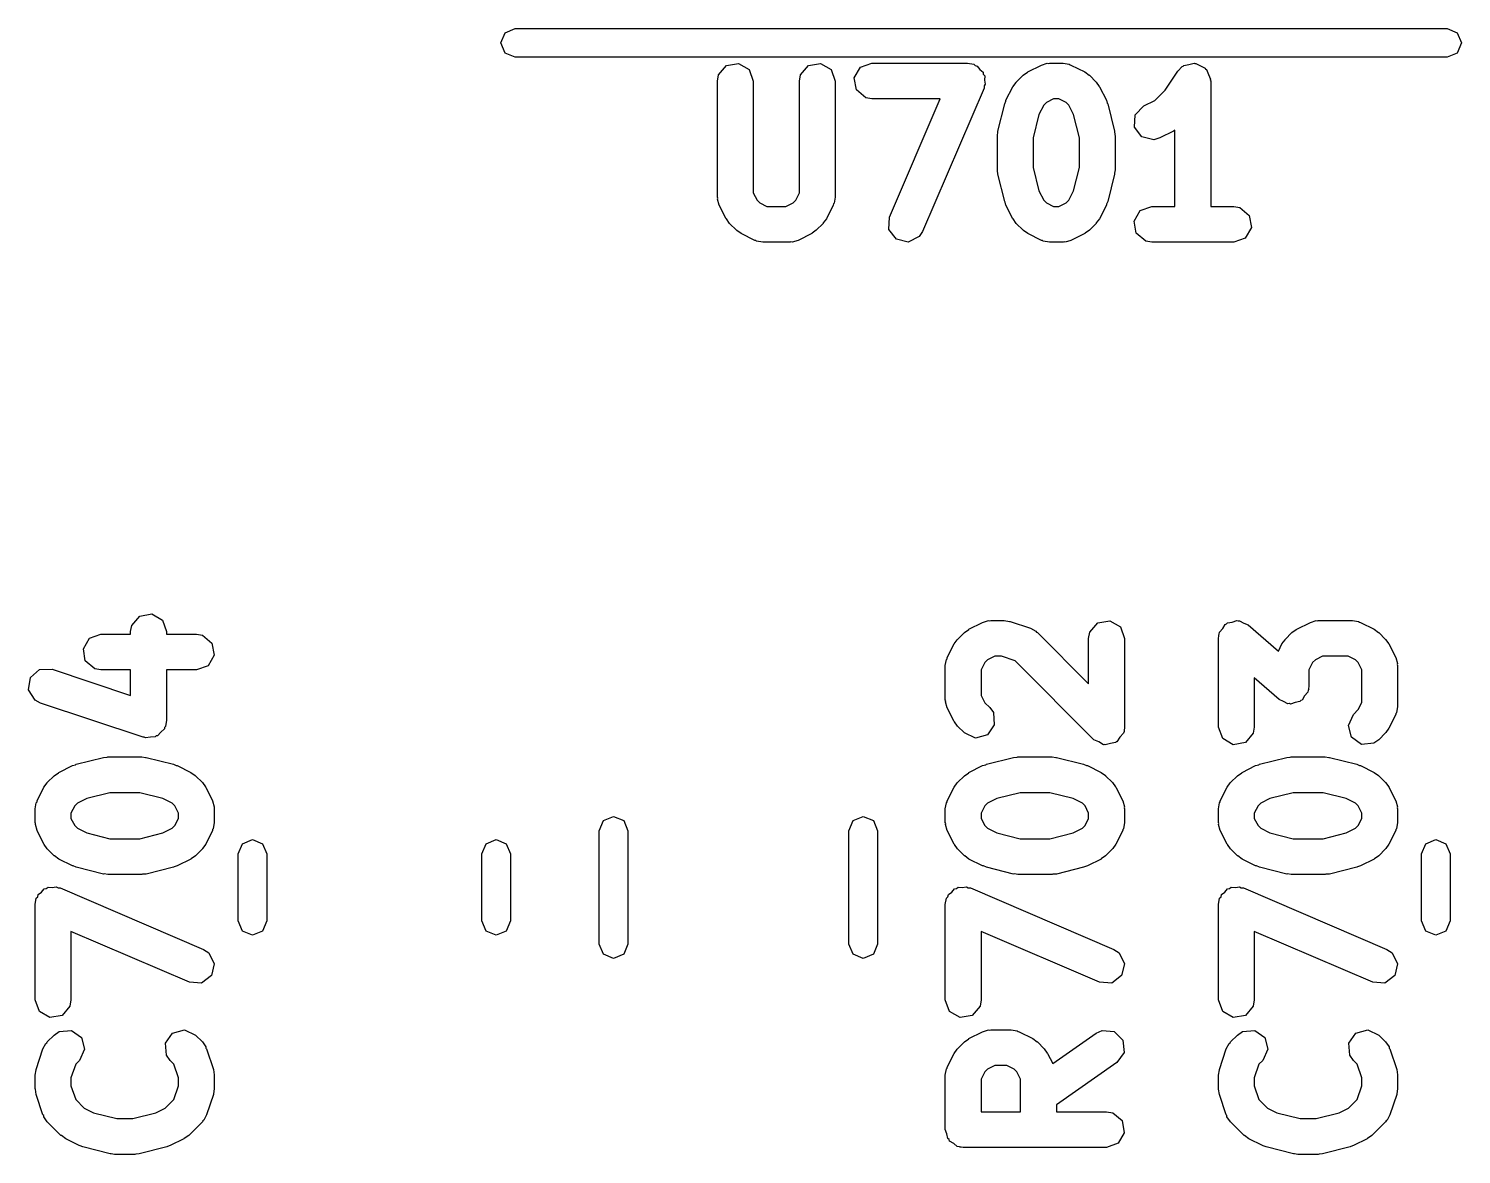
# Model space of a CAD drawing. Extents: x 59.1 to 151.1, y -119.5 to -80.2.
# Drawn here: x 105.49 to 111.48, y -97.76 to -93.05 of the extents above; entities that cross this region are included whole.
import ezdxf

# ---------------------------------------------------------------- set-up
doc = ezdxf.new("R2010")
doc.units = 0
doc.layers.add('BLACK', color=7, linetype='CONTINUOUS')

msp = doc.modelspace()

# ---------------------------------------------------------------- linework, layer by layer
at = {"layer": 'BLACK', "linetype": 'CONTINUOUS'}
for p, q in [((107.464, -93.111), (107.482, -93.0686)), ((107.482, -93.0686), (107.524, -93.051)), ((107.524, -93.051), (111.424, -93.051)), ((111.424, -93.051), (111.466, -93.0686)), ((111.466, -93.0686), (111.484, -93.111)), ((107.482, -93.1534), (107.464, -93.111)), ((111.484, -93.111), (111.466, -93.1534)), ((107.524, -93.171), (107.482, -93.1534)), ((111.424, -93.171), (107.524, -93.171)), ((111.466, -93.1534), (111.424, -93.171)), ((108.37, -93.2704), (108.375, -93.2448)), ((108.375, -93.2448), (108.408, -93.2055)), ((108.408, -93.2055), (108.458, -93.1966)), ((108.458, -93.1966), (108.503, -93.2222)), ((108.503, -93.2222), (108.52, -93.2704)), ((108.713, -93.2704), (108.718, -93.2448)), ((108.718, -93.2448), (108.751, -93.2055)), ((108.751, -93.2055), (108.801, -93.1966)), ((108.801, -93.1966), (108.846, -93.2222)), ((108.846, -93.2222), (108.863, -93.2704)), ((108.943, -93.2574), (108.969, -93.213)), ((108.969, -93.213), (109.017, -93.1954)), ((109.017, -93.1954), (109.417, -93.1954)), ((109.417, -93.1954), (109.443, -93.2)), ((109.443, -93.2), (109.449, -93.2056)), ((109.449, -93.2056), (109.458, -93.2077)), ((109.458, -93.2077), (109.468, -93.2217)), ((109.468, -93.2217), (109.482, -93.2329)), ((109.482, -93.2329), (109.483, -93.2417)), ((109.483, -93.2417), (109.489, -93.2487)), ((109.489, -93.2487), (109.488, -93.2662)), ((109.621, -93.2745), (109.65, -93.246)), ((109.65, -93.246), (109.668, -93.2331)), ((109.668, -93.2331), (109.669, -93.2319)), ((109.669, -93.2319), (109.726, -93.2033)), ((109.726, -93.2033), (109.751, -93.1959)), ((109.751, -93.1959), (109.755, -93.197)), ((109.755, -93.197), (109.76, -93.1954)), ((109.76, -93.1954), (109.817, -93.1954)), ((109.817, -93.1954), (109.843, -93.2)), ((109.843, -93.2), (109.846, -93.2028)), ((109.846, -93.2028), (109.85, -93.2033)), ((109.85, -93.2033), (109.908, -93.2319)), ((109.908, -93.2319), (109.926, -93.2453)), ((109.926, -93.2453), (109.927, -93.246)), ((109.927, -93.246), (109.956, -93.2745)), ((110.244, -93.3084), (110.297, -93.2288)), ((110.297, -93.2288), (110.315, -93.21)), ((110.315, -93.21), (110.319, -93.2088)), ((110.319, -93.2088), (110.322, -93.2055)), ((110.322, -93.2055), (110.344, -93.2017)), ((110.344, -93.2017), (110.365, -93.1956)), ((110.365, -93.1956), (110.368, -93.1973)), ((110.368, -93.1973), (110.373, -93.1966)), ((110.373, -93.1966), (110.392, -93.2074)), ((110.392, -93.2074), (110.412, -93.2162)), ((110.412, -93.2162), (110.413, -93.2201)), ((110.413, -93.2201), (110.417, -93.2222)), ((110.417, -93.2222), (110.425, -93.2427)), ((110.425, -93.2427), (110.434, -93.2622)), ((108.37, -93.7561), (108.37, -93.2704)), ((108.52, -93.2704), (108.52, -93.7384)), ((108.713, -93.7384), (108.713, -93.2704)), ((108.863, -93.2704), (108.863, -93.7561)), ((108.952, -93.3079), (108.943, -93.2574)), ((108.991, -93.3409), (108.952, -93.3079)), ((109.486, -93.3), (109.229, -93.9)), ((109.491, -93.2835), (109.486, -93.2911)), ((109.486, -93.2911), (109.486, -93.3)), ((109.488, -93.2662), (109.491, -93.2835)), ((109.578, -93.3512), (109.607, -93.294)), ((109.607, -93.294), (109.62, -93.276)), ((109.62, -93.276), (109.621, -93.2745)), ((109.956, -93.2745), (109.968, -93.2929)), ((109.968, -93.2929), (109.97, -93.294)), ((109.97, -93.294), (109.998, -93.3512)), ((110.201, -93.3516), (110.244, -93.3084)), ((110.434, -93.2622), (110.433, -93.2664)), ((110.433, -93.2664), (110.435, -93.2704)), ((110.435, -93.2704), (110.435, -93.7954)), ((109.017, -93.3454), (108.991, -93.3409)), ((109.303, -93.3454), (109.017, -93.3454)), ((109.091, -93.8409), (109.303, -93.3454)), ((109.544, -93.4808), (109.573, -93.3665)), ((109.573, -93.3665), (109.578, -93.3547)), ((109.578, -93.3547), (109.578, -93.3512)), ((109.736, -93.372), (109.716, -93.4109)), ((109.747, -93.3606), (109.736, -93.372)), ((109.777, -93.3454), (109.747, -93.3606)), ((109.799, -93.3454), (109.777, -93.3454)), ((109.83, -93.3606), (109.799, -93.3454)), ((109.841, -93.372), (109.83, -93.3606)), ((109.86, -93.4109), (109.841, -93.372)), ((109.998, -93.3512), (110.002, -93.3636)), ((110.002, -93.3636), (110.004, -93.3665)), ((110.004, -93.3665), (110.032, -93.4808)), ((110.155, -93.3748), (110.201, -93.3516)), ((109.716, -93.4109), (109.692, -93.5082)), ((109.885, -93.5082), (109.86, -93.4109)), ((110.116, -93.4632), (110.119, -93.412)), ((110.119, -93.412), (110.155, -93.3748)), ((109.542, -93.499), (109.544, -93.4843)), ((109.544, -93.4843), (109.544, -93.4808)), ((110.032, -93.4808), (110.034, -93.4957)), ((110.147, -93.5044), (110.116, -93.4632)), ((110.279, -93.4804), (110.222, -93.5089)), ((110.28, -93.4792), (110.279, -93.4804)), ((110.285, -93.4759), (110.28, -93.4792)), ((110.285, -93.7954), (110.285, -93.4759)), ((109.542, -93.6419), (109.542, -93.499)), ((109.692, -93.5082), (109.692, -93.6326)), ((109.885, -93.6326), (109.885, -93.5082)), ((110.034, -93.4957), (110.035, -93.499)), ((110.035, -93.499), (110.035, -93.6419)), ((110.197, -93.5164), (110.147, -93.5044)), ((110.222, -93.5089), (110.197, -93.5164)), ((109.543, -93.6451), (109.542, -93.6419)), ((109.544, -93.66), (109.543, -93.6451)), ((109.573, -93.7743), (109.544, -93.66)), ((109.692, -93.6326), (109.716, -93.73)), ((109.86, -93.73), (109.885, -93.6326)), ((110.032, -93.66), (110.004, -93.7743)), ((110.035, -93.6419), (110.032, -93.6566)), ((110.032, -93.6566), (110.032, -93.66)), ((109.716, -93.73), (109.736, -93.7689)), ((109.841, -93.7689), (109.86, -93.73)), ((108.372, -93.7604), (108.37, -93.7561)), ((108.371, -93.7647), (108.372, -93.7604)), ((108.378, -93.7897), (108.371, -93.7647)), ((108.407, -93.8468), (108.378, -93.7897)), ((108.52, -93.7384), (108.536, -93.7689)), ((108.536, -93.7689), (108.547, -93.7802)), ((108.547, -93.7802), (108.577, -93.7954)), ((108.656, -93.7954), (108.687, -93.7802)), ((108.687, -93.7802), (108.698, -93.7689)), ((108.698, -93.7689), (108.713, -93.7384)), ((108.855, -93.7897), (108.827, -93.8468)), ((108.856, -93.7852), (108.855, -93.7897)), ((108.859, -93.7818), (108.856, -93.7852)), ((108.863, -93.7561), (108.859, -93.7818)), ((109.575, -93.7773), (109.573, -93.7743)), ((109.578, -93.7897), (109.575, -93.7773)), ((109.607, -93.8468), (109.578, -93.7897)), ((109.736, -93.7689), (109.747, -93.7802)), ((109.747, -93.7802), (109.777, -93.7954)), ((109.799, -93.7954), (109.83, -93.7802)), ((109.83, -93.7802), (109.841, -93.7689)), ((109.998, -93.7897), (109.97, -93.8468)), ((109.999, -93.7862), (109.998, -93.7897)), ((110.004, -93.7743), (109.999, -93.7862)), ((108.408, -93.848), (108.407, -93.8468)), ((108.421, -93.8663), (108.408, -93.848)), ((108.577, -93.7954), (108.656, -93.7954)), ((108.827, -93.8468), (108.813, -93.8648)), ((109.088, -93.8921), (109.091, -93.8409)), ((109.608, -93.848), (109.607, -93.8468)), ((109.621, -93.8663), (109.608, -93.848)), ((109.777, -93.7954), (109.799, -93.7954)), ((109.97, -93.8468), (109.956, -93.8648)), ((110.114, -93.8574), (110.14, -93.813)), ((110.14, -93.813), (110.188, -93.7954)), ((110.188, -93.7954), (110.285, -93.7954)), ((110.435, -93.7954), (110.531, -93.7954)), ((110.531, -93.7954), (110.557, -93.8)), ((110.557, -93.8), (110.596, -93.8329)), ((110.596, -93.8329), (110.605, -93.8835)), ((108.45, -93.8949), (108.421, -93.8663)), ((108.451, -93.8956), (108.45, -93.8949)), ((108.469, -93.9089), (108.451, -93.8956)), ((108.526, -93.9375), (108.469, -93.9089)), ((108.765, -93.9089), (108.708, -93.9375)), ((108.766, -93.9077), (108.765, -93.9089)), ((108.784, -93.8949), (108.766, -93.9077)), ((108.813, -93.8663), (108.784, -93.8949)), ((108.813, -93.8648), (108.813, -93.8663)), ((109.119, -93.9332), (109.088, -93.8921)), ((109.229, -93.9), (109.214, -93.9218)), ((109.65, -93.8949), (109.621, -93.8663)), ((109.651, -93.8956), (109.65, -93.8949)), ((109.669, -93.9089), (109.651, -93.8956)), ((109.726, -93.9375), (109.669, -93.9089)), ((109.908, -93.9089), (109.85, -93.9375)), ((109.909, -93.9078), (109.908, -93.9089)), ((109.927, -93.8949), (109.909, -93.9078)), ((109.956, -93.8663), (109.927, -93.8949)), ((109.956, -93.8648), (109.956, -93.8663)), ((110.123, -93.9079), (110.114, -93.8574)), ((110.163, -93.9409), (110.123, -93.9079)), ((110.605, -93.8835), (110.579, -93.9279)), ((108.531, -93.938), (108.526, -93.9375)), ((108.534, -93.9409), (108.531, -93.938)), ((108.56, -93.9454), (108.534, -93.9409)), ((108.674, -93.9454), (108.56, -93.9454)), ((108.678, -93.9439), (108.674, -93.9454)), ((108.683, -93.9449), (108.678, -93.9439)), ((108.708, -93.9375), (108.683, -93.9449)), ((109.169, -93.9449), (109.119, -93.9332)), ((109.214, -93.9218), (109.169, -93.9449)), ((109.731, -93.938), (109.726, -93.9375)), ((109.734, -93.9409), (109.731, -93.938)), ((109.76, -93.9454), (109.734, -93.9409)), ((109.817, -93.9454), (109.76, -93.9454)), ((109.821, -93.9439), (109.817, -93.9454)), ((109.825, -93.9449), (109.821, -93.9439)), ((109.85, -93.9375), (109.825, -93.9449)), ((110.188, -93.9454), (110.163, -93.9409)), ((110.531, -93.9454), (110.188, -93.9454)), ((110.579, -93.9279), (110.531, -93.9454)), ((105.919, -95.5499), (105.952, -95.5106)), ((105.952, -95.5106), (106.002, -95.5017)), ((106.002, -95.5017), (106.047, -95.5274)), ((106.047, -95.5274), (106.064, -95.5756)), ((109.48, -95.5371), (109.505, -95.5296)), ((109.505, -95.5296), (109.509, -95.5307)), ((109.509, -95.5307), (109.514, -95.5291)), ((109.514, -95.5291), (109.571, -95.5291)), ((109.571, -95.5291), (109.593, -95.533)), ((109.962, -95.5392), (110.012, -95.5303)), ((110.012, -95.5303), (110.057, -95.5559)), ((110.525, -95.5357), (110.544, -95.5292)), ((110.544, -95.5292), (110.55, -95.5313)), ((110.55, -95.5313), (110.555, -95.5303)), ((110.555, -95.5303), (110.573, -95.5404)), ((110.852, -95.5371), (110.877, -95.5296)), ((110.877, -95.5296), (110.881, -95.5307)), ((110.881, -95.5307), (110.885, -95.5291)), ((110.885, -95.5291), (111.028, -95.5291)), ((111.028, -95.5291), (111.054, -95.5337)), ((105.741, -95.6038), (105.789, -95.5863)), ((105.789, -95.5863), (105.914, -95.5863)), ((105.914, -95.5756), (105.919, -95.5499)), ((105.914, -95.5863), (105.914, -95.5756)), ((106.064, -95.5756), (106.064, -95.5863)), ((106.064, -95.5863), (106.189, -95.5863)), ((106.189, -95.5863), (106.215, -95.5908)), ((106.215, -95.5908), (106.254, -95.6238)), ((109.375, -95.6083), (109.404, -95.5797)), ((109.404, -95.5797), (109.422, -95.5668)), ((109.422, -95.5668), (109.423, -95.5656)), ((109.423, -95.5656), (109.48, -95.5371)), ((109.593, -95.533), (109.595, -95.533)), ((109.595, -95.533), (109.68, -95.5616)), ((109.68, -95.5616), (109.703, -95.574)), ((109.703, -95.574), (109.706, -95.5778)), ((109.706, -95.5778), (109.71, -95.5797)), ((109.71, -95.5797), (109.924, -95.7945)), ((109.924, -95.6041), (109.929, -95.5785)), ((109.929, -95.5785), (109.962, -95.5392)), ((110.057, -95.5559), (110.074, -95.6041)), ((110.469, -95.5896), (110.47, -95.5869)), ((110.469, -95.593), (110.469, -95.5896)), ((110.47, -95.5869), (110.472, -95.5785)), ((110.472, -95.5785), (110.485, -95.563)), ((110.485, -95.563), (110.495, -95.5457)), ((110.495, -95.5457), (110.501, -95.5438)), ((110.501, -95.5438), (110.505, -95.5392)), ((110.505, -95.5392), (110.525, -95.5357)), ((110.573, -95.5404), (110.592, -95.5477)), ((110.592, -95.5477), (110.718, -95.6577)), ((110.747, -95.6083), (110.775, -95.5797)), ((110.775, -95.5797), (110.793, -95.5668)), ((110.793, -95.5668), (110.795, -95.5656)), ((110.795, -95.5656), (110.852, -95.5371)), ((111.054, -95.5337), (111.057, -95.5365)), ((111.057, -95.5365), (111.062, -95.5371)), ((111.062, -95.5371), (111.119, -95.5656)), ((111.119, -95.5656), (111.137, -95.579)), ((111.137, -95.579), (111.138, -95.5797)), ((111.138, -95.5797), (111.167, -95.6083)), ((105.716, -95.6483), (105.741, -95.6038)), ((105.724, -95.6988), (105.716, -95.6483)), ((106.254, -95.6238), (106.263, -95.6743)), ((109.332, -95.6849), (109.361, -95.6277)), ((109.361, -95.6277), (109.374, -95.6097)), ((109.374, -95.6097), (109.375, -95.6083)), ((109.924, -95.7945), (109.924, -95.6041)), ((110.074, -95.6041), (110.074, -95.9756)), ((110.467, -95.6041), (110.469, -95.593)), ((110.467, -95.9756), (110.467, -95.6041)), ((110.718, -95.6577), (110.732, -95.6277)), ((110.732, -95.6277), (110.746, -95.6097)), ((110.746, -95.6097), (110.747, -95.6083)), ((111.167, -95.6083), (111.18, -95.6266)), ((111.18, -95.6266), (111.181, -95.6277)), ((111.181, -95.6277), (111.21, -95.6849)), ((105.764, -95.7318), (105.724, -95.6988)), ((106.263, -95.6743), (106.238, -95.7187)), ((109.324, -95.7184), (109.329, -95.6928)), ((109.329, -95.6928), (109.332, -95.6893)), ((109.332, -95.6893), (109.332, -95.6849)), ((109.49, -95.7057), (109.474, -95.7361)), ((109.501, -95.6944), (109.49, -95.7057)), ((109.531, -95.6791), (109.501, -95.6944)), ((109.559, -95.6791), (109.531, -95.6791)), ((109.616, -95.6983), (109.559, -95.6791)), ((109.946, -96.0286), (109.616, -95.6983)), ((110.861, -95.7057), (110.846, -95.7361)), ((110.873, -95.6944), (110.861, -95.7057)), ((110.903, -95.6791), (110.873, -95.6944)), ((111.01, -95.6791), (110.903, -95.6791)), ((111.041, -95.6944), (111.01, -95.6791)), ((111.052, -95.7057), (111.041, -95.6944)), ((111.067, -95.7361), (111.052, -95.7057)), ((111.21, -95.6849), (111.217, -95.7099)), ((111.217, -95.7099), (111.216, -95.7142)), ((105.487, -95.8192), (105.495, -95.7684)), ((105.495, -95.7684), (105.533, -95.7344)), ((105.533, -95.7344), (105.585, -95.733)), ((105.585, -95.733), (105.914, -95.8429)), ((105.789, -95.7363), (105.764, -95.7318)), ((105.914, -95.7363), (105.789, -95.7363)), ((105.914, -95.8429), (105.914, -95.7363)), ((106.189, -95.7363), (106.064, -95.7363)), ((106.064, -95.7363), (106.064, -95.947)), ((106.238, -95.7187), (106.189, -95.7363)), ((109.324, -95.8613), (109.324, -95.7184)), ((109.474, -95.7361), (109.474, -95.8436)), ((110.722, -95.8606), (110.617, -95.7694)), ((110.617, -95.7694), (110.617, -95.9756)), ((110.846, -95.7361), (110.846, -95.8041)), ((111.067, -95.8722), (111.067, -95.7361)), ((111.216, -95.7142), (111.217, -95.7184)), ((111.217, -95.7184), (111.217, -95.8899)), ((105.514, -95.8629), (105.487, -95.8192)), ((110.841, -95.8298), (110.828, -95.8453)), ((110.843, -95.8214), (110.841, -95.8298)), ((110.845, -95.8187), (110.843, -95.8214)), ((110.846, -95.8041), (110.844, -95.8152)), ((110.844, -95.8152), (110.845, -95.8187)), ((105.537, -95.8753), (105.514, -95.8629)), ((105.966, -96.0182), (105.537, -95.8753)), ((109.326, -95.8655), (109.324, -95.8613)), ((109.325, -95.8699), (109.326, -95.8655)), ((109.332, -95.8948), (109.325, -95.8699)), ((109.474, -95.8436), (109.49, -95.874)), ((109.49, -95.874), (109.51, -95.894)), ((110.74, -95.8679), (110.722, -95.8606)), ((110.758, -95.878), (110.74, -95.8679)), ((110.764, -95.877), (110.758, -95.878)), ((110.769, -95.8791), (110.764, -95.877)), ((110.789, -95.8726), (110.769, -95.8791)), ((110.808, -95.8691), (110.789, -95.8726)), ((110.812, -95.8645), (110.808, -95.8691)), ((110.818, -95.8626), (110.812, -95.8645)), ((110.828, -95.8453), (110.818, -95.8626)), ((111.052, -95.9026), (111.067, -95.8722)), ((111.217, -95.8899), (111.213, -95.9155)), ((106.064, -95.947), (106.06, -95.9727)), ((109.361, -95.952), (109.332, -95.8948)), ((109.362, -95.9531), (109.361, -95.952)), ((109.51, -95.894), (109.525, -95.9153)), ((109.525, -95.9153), (109.529, -95.9664)), ((111.011, -95.969), (111.032, -95.9225)), ((111.032, -95.9225), (111.052, -95.9026)), ((111.21, -95.9234), (111.181, -95.9805)), ((111.213, -95.9155), (111.21, -95.9189)), ((111.21, -95.9189), (111.21, -95.9234)), ((106.04, -95.9963), (106.027, -96.012)), ((106.055, -95.9827), (106.04, -95.9963)), ((106.056, -95.977), (106.055, -95.9827)), ((106.06, -95.9727), (106.056, -95.977)), ((109.375, -95.9715), (109.362, -95.9531)), ((109.404, -96), (109.375, -95.9715)), ((109.45, -96.0217), (109.404, -96)), ((109.5, -96.0084), (109.45, -96.0217)), ((109.529, -95.9664), (109.5, -96.0084)), ((110.07, -96.0012), (110.055, -96.0185)), ((110.071, -95.9966), (110.07, -96.0012)), ((110.072, -95.995), (110.071, -95.9966)), ((110.074, -95.9756), (110.072, -95.9917)), ((110.072, -95.9917), (110.072, -95.995)), ((110.485, -96.0238), (110.467, -95.9756)), ((110.613, -96.0012), (110.58, -96.0405)), ((110.617, -95.9756), (110.613, -96.0012)), ((111.024, -96.0186), (111.011, -95.969)), ((111.167, -96), (111.138, -96.0286)), ((111.168, -95.9986), (111.167, -96)), ((111.181, -95.9805), (111.168, -95.9986)), ((105.971, -96.018), (105.966, -96.0182)), ((105.976, -96.0209), (105.971, -96.018)), ((105.997, -96.0173), (105.976, -96.0209)), ((106.017, -96.0168), (105.997, -96.0173)), ((106.021, -96.0129), (106.017, -96.0168)), ((106.027, -96.012), (106.021, -96.0129)), ((109.967, -96.0381), (109.946, -96.0286)), ((109.986, -96.0494), (109.967, -96.0381)), ((109.99, -96.0488), (109.986, -96.0494)), ((109.993, -96.0503), (109.99, -96.0488)), ((110.015, -96.0444), (109.993, -96.0503)), ((110.037, -96.0405), (110.015, -96.0444)), ((110.039, -96.0379), (110.037, -96.0405)), ((110.042, -96.037), (110.039, -96.0379)), ((110.055, -96.0185), (110.042, -96.037)), ((110.529, -96.0494), (110.485, -96.0238)), ((110.58, -96.0405), (110.529, -96.0494)), ((111.066, -96.048), (111.024, -96.0186)), ((111.117, -96.0435), (111.066, -96.048)), ((111.138, -96.0286), (111.117, -96.0435)), ((105.683, -96.1334), (105.686, -96.1314)), ((105.686, -96.1314), (105.8, -96.1028)), ((105.8, -96.1028), (105.815, -96.1018)), ((105.815, -96.1018), (105.818, -96.1006)), ((105.818, -96.1006), (105.961, -96.1006)), ((105.961, -96.1006), (105.976, -96.1032)), ((105.976, -96.1032), (105.979, -96.1028)), ((105.979, -96.1028), (106.093, -96.1314)), ((106.093, -96.1314), (106.105, -96.1367)), ((109.493, -96.1334), (109.496, -96.1314)), ((109.496, -96.1314), (109.61, -96.1028)), ((109.61, -96.1028), (109.625, -96.1018)), ((109.625, -96.1018), (109.628, -96.1006)), ((109.628, -96.1006), (109.771, -96.1006)), ((109.771, -96.1006), (109.786, -96.1032)), ((109.786, -96.1032), (109.789, -96.1028)), ((109.789, -96.1028), (109.903, -96.1314)), ((109.903, -96.1314), (109.915, -96.1367)), ((110.636, -96.1334), (110.639, -96.1314)), ((110.639, -96.1314), (110.753, -96.1028)), ((110.753, -96.1028), (110.768, -96.1018)), ((110.768, -96.1018), (110.771, -96.1006)), ((110.771, -96.1006), (110.914, -96.1006)), ((110.914, -96.1006), (110.929, -96.1032)), ((110.929, -96.1032), (110.932, -96.1028)), ((110.932, -96.1028), (111.046, -96.1314)), ((111.046, -96.1314), (111.058, -96.1367)), ((105.565, -96.2083), (105.594, -96.1797)), ((105.594, -96.1797), (105.612, -96.1668)), ((105.612, -96.1668), (105.613, -96.1656)), ((105.613, -96.1656), (105.67, -96.1371)), ((105.67, -96.1371), (105.683, -96.1334)), ((106.105, -96.1367), (106.109, -96.1371)), ((106.109, -96.1371), (106.166, -96.1656)), ((106.166, -96.1656), (106.184, -96.179)), ((106.184, -96.179), (106.185, -96.1797)), ((106.185, -96.1797), (106.214, -96.2083)), ((109.375, -96.2083), (109.404, -96.1797)), ((109.404, -96.1797), (109.422, -96.1668)), ((109.422, -96.1668), (109.423, -96.1656)), ((109.423, -96.1656), (109.48, -96.1371)), ((109.48, -96.1371), (109.493, -96.1334)), ((109.915, -96.1367), (109.919, -96.1371)), ((109.919, -96.1371), (109.976, -96.1656)), ((109.976, -96.1656), (109.994, -96.179)), ((109.994, -96.179), (109.995, -96.1797)), ((109.995, -96.1797), (110.024, -96.2083)), ((110.518, -96.2083), (110.547, -96.1797)), ((110.547, -96.1797), (110.565, -96.1668)), ((110.565, -96.1668), (110.566, -96.1656)), ((110.566, -96.1656), (110.623, -96.1371)), ((110.623, -96.1371), (110.636, -96.1334)), ((111.058, -96.1367), (111.062, -96.1371)), ((111.062, -96.1371), (111.119, -96.1656)), ((111.119, -96.1656), (111.137, -96.179)), ((111.137, -96.179), (111.138, -96.1797)), ((111.138, -96.1797), (111.167, -96.2083)), ((105.522, -96.2849), (105.551, -96.2277)), ((105.551, -96.2277), (105.564, -96.2097)), ((105.564, -96.2097), (105.565, -96.2083)), ((105.827, -96.2506), (105.73, -96.2749)), ((105.952, -96.2506), (105.827, -96.2506)), ((106.049, -96.2749), (105.952, -96.2506)), ((106.214, -96.2083), (106.227, -96.2266)), ((106.227, -96.2266), (106.228, -96.2277)), ((106.228, -96.2277), (106.257, -96.2849)), ((109.332, -96.2849), (109.361, -96.2277)), ((109.361, -96.2277), (109.374, -96.2097)), ((109.374, -96.2097), (109.375, -96.2083)), ((109.637, -96.2506), (109.54, -96.2749)), ((109.762, -96.2506), (109.637, -96.2506)), ((109.859, -96.2749), (109.762, -96.2506)), ((110.024, -96.2083), (110.037, -96.2266)), ((110.037, -96.2266), (110.038, -96.2277)), ((110.038, -96.2277), (110.067, -96.2849)), ((110.475, -96.2849), (110.504, -96.2277)), ((110.504, -96.2277), (110.517, -96.2097)), ((110.517, -96.2097), (110.518, -96.2083)), ((110.78, -96.2506), (110.683, -96.2749)), ((110.905, -96.2506), (110.78, -96.2506)), ((111.002, -96.2749), (110.905, -96.2506)), ((111.167, -96.2083), (111.18, -96.2266)), ((111.18, -96.2266), (111.181, -96.2277)), ((111.181, -96.2277), (111.21, -96.2849)), ((105.514, -96.3184), (105.519, -96.2928)), ((105.519, -96.2928), (105.522, -96.2893)), ((105.522, -96.2893), (105.522, -96.2849)), ((105.68, -96.3057), (105.664, -96.3361)), ((105.691, -96.2944), (105.68, -96.3057)), ((105.73, -96.2749), (105.691, -96.2944)), ((106.088, -96.2944), (106.049, -96.2749)), ((106.099, -96.3057), (106.088, -96.2944)), ((106.114, -96.3361), (106.099, -96.3057)), ((106.257, -96.2849), (106.264, -96.3099)), ((106.264, -96.3099), (106.263, -96.3142)), ((109.324, -96.3184), (109.329, -96.2928)), ((109.329, -96.2928), (109.332, -96.2893)), ((109.332, -96.2893), (109.332, -96.2849)), ((109.49, -96.3057), (109.474, -96.3361)), ((109.501, -96.2944), (109.49, -96.3057)), ((109.54, -96.2749), (109.501, -96.2944)), ((109.898, -96.2944), (109.859, -96.2749)), ((109.909, -96.3057), (109.898, -96.2944)), ((109.924, -96.3361), (109.909, -96.3057)), ((110.067, -96.2849), (110.074, -96.3099)), ((110.074, -96.3099), (110.073, -96.3142)), ((110.467, -96.3184), (110.472, -96.2928)), ((110.472, -96.2928), (110.475, -96.2893)), ((110.475, -96.2893), (110.475, -96.2849)), ((110.633, -96.3057), (110.617, -96.3361)), ((110.644, -96.2944), (110.633, -96.3057)), ((110.683, -96.2749), (110.644, -96.2944)), ((111.041, -96.2944), (111.002, -96.2749)), ((111.052, -96.3057), (111.041, -96.2944)), ((111.067, -96.3361), (111.052, -96.3057)), ((111.21, -96.2849), (111.217, -96.3099)), ((111.217, -96.3099), (111.216, -96.3142)), ((105.514, -96.3756), (105.514, -96.3184)), ((105.664, -96.3361), (105.664, -96.3579)), ((105.664, -96.3579), (105.68, -96.3883)), ((106.099, -96.3883), (106.114, -96.3579)), ((106.114, -96.3579), (106.114, -96.3361)), ((106.263, -96.3142), (106.264, -96.3184)), ((106.264, -96.3184), (106.264, -96.3756)), ((107.875, -96.4097), (107.893, -96.3673)), ((107.893, -96.3673), (107.935, -96.3497)), ((107.935, -96.3497), (107.978, -96.3673)), ((107.978, -96.3673), (107.995, -96.4097)), ((108.92, -96.4097), (108.938, -96.3673)), ((108.938, -96.3673), (108.98, -96.3497)), ((108.98, -96.3497), (109.023, -96.3673)), ((109.023, -96.3673), (109.04, -96.4097)), ((109.324, -96.3756), (109.324, -96.3184)), ((109.474, -96.3361), (109.474, -96.3579)), ((109.474, -96.3579), (109.49, -96.3883)), ((109.909, -96.3883), (109.924, -96.3579)), ((109.924, -96.3579), (109.924, -96.3361)), ((110.073, -96.3142), (110.074, -96.3184)), ((110.074, -96.3184), (110.074, -96.3756)), ((110.467, -96.3756), (110.467, -96.3184)), ((110.617, -96.3361), (110.617, -96.3579)), ((110.617, -96.3579), (110.633, -96.3883)), ((111.052, -96.3883), (111.067, -96.3579)), ((111.067, -96.3579), (111.067, -96.3361)), ((111.216, -96.3142), (111.217, -96.3184)), ((111.217, -96.3184), (111.217, -96.3756)), ((105.516, -96.3798), (105.514, -96.3756)), ((105.515, -96.3841), (105.516, -96.3798)), ((105.522, -96.4091), (105.515, -96.3841)), ((105.551, -96.4663), (105.522, -96.4091)), ((105.68, -96.3883), (105.691, -96.3996)), ((105.691, -96.3996), (105.73, -96.4191)), ((105.73, -96.4191), (105.827, -96.4434)), ((105.952, -96.4434), (106.049, -96.4191)), ((106.049, -96.4191), (106.088, -96.3996)), ((106.088, -96.3996), (106.099, -96.3883)), ((106.257, -96.4091), (106.228, -96.4663)), ((106.26, -96.4012), (106.257, -96.4047)), ((106.257, -96.4047), (106.257, -96.4091)), ((106.264, -96.3756), (106.26, -96.4012)), ((107.875, -96.8843), (107.875, -96.4097)), ((107.995, -96.4097), (107.995, -96.8843)), ((108.92, -96.8843), (108.92, -96.4097)), ((109.04, -96.4097), (109.04, -96.8843)), ((109.326, -96.3798), (109.324, -96.3756)), ((109.325, -96.3841), (109.326, -96.3798)), ((109.332, -96.4091), (109.325, -96.3841)), ((109.361, -96.4663), (109.332, -96.4091)), ((109.49, -96.3883), (109.501, -96.3996)), ((109.501, -96.3996), (109.54, -96.4191)), ((109.54, -96.4191), (109.637, -96.4434)), ((109.762, -96.4434), (109.859, -96.4191)), ((109.859, -96.4191), (109.898, -96.3996)), ((109.898, -96.3996), (109.909, -96.3883)), ((110.067, -96.4091), (110.038, -96.4663)), ((110.07, -96.4012), (110.067, -96.4047)), ((110.067, -96.4047), (110.067, -96.4091)), ((110.074, -96.3756), (110.07, -96.4012)), ((110.469, -96.3798), (110.467, -96.3756)), ((110.468, -96.3841), (110.469, -96.3798)), ((110.475, -96.4091), (110.468, -96.3841)), ((110.504, -96.4663), (110.475, -96.4091)), ((110.633, -96.3883), (110.644, -96.3996)), ((110.644, -96.3996), (110.683, -96.4191)), ((110.683, -96.4191), (110.78, -96.4434)), ((110.905, -96.4434), (111.002, -96.4191)), ((111.002, -96.4191), (111.041, -96.3996)), ((111.041, -96.3996), (111.052, -96.3883)), ((111.21, -96.4091), (111.181, -96.4663)), ((111.213, -96.4012), (111.21, -96.4047)), ((111.21, -96.4047), (111.21, -96.4091)), ((111.217, -96.3756), (111.213, -96.4012)), ((105.552, -96.4674), (105.551, -96.4663)), ((105.565, -96.4857), (105.552, -96.4674)), ((105.594, -96.5143), (105.565, -96.4857)), ((105.827, -96.4434), (105.952, -96.4434)), ((106.214, -96.4857), (106.185, -96.5143)), ((106.215, -96.4843), (106.214, -96.4857)), ((106.228, -96.4663), (106.215, -96.4843)), ((106.364, -96.5064), (106.382, -96.464)), ((106.382, -96.464), (106.424, -96.4464)), ((106.424, -96.4464), (106.466, -96.464)), ((106.466, -96.464), (106.484, -96.5064)), ((107.384, -96.5064), (107.402, -96.464)), ((107.402, -96.464), (107.444, -96.4464)), ((107.444, -96.4464), (107.486, -96.464)), ((107.486, -96.464), (107.504, -96.5064)), ((109.362, -96.4674), (109.361, -96.4663)), ((109.375, -96.4857), (109.362, -96.4674)), ((109.404, -96.5143), (109.375, -96.4857)), ((109.637, -96.4434), (109.762, -96.4434)), ((110.024, -96.4857), (109.995, -96.5143)), ((110.025, -96.4843), (110.024, -96.4857)), ((110.038, -96.4663), (110.025, -96.4843)), ((110.505, -96.4674), (110.504, -96.4663)), ((110.518, -96.4857), (110.505, -96.4674)), ((110.547, -96.5143), (110.518, -96.4857)), ((110.78, -96.4434), (110.905, -96.4434)), ((111.167, -96.4857), (111.138, -96.5143)), ((111.168, -96.4843), (111.167, -96.4857)), ((111.181, -96.4663), (111.168, -96.4843)), ((111.317, -96.5064), (111.335, -96.464)), ((111.335, -96.464), (111.377, -96.4464)), ((111.377, -96.4464), (111.419, -96.464)), ((111.419, -96.464), (111.437, -96.5064)), ((105.595, -96.515), (105.594, -96.5143)), ((105.613, -96.5284), (105.595, -96.515)), ((105.67, -96.5569), (105.613, -96.5284)), ((106.166, -96.5284), (106.109, -96.5569)), ((106.167, -96.5272), (106.166, -96.5284)), ((106.185, -96.5143), (106.167, -96.5272)), ((106.364, -96.7876), (106.364, -96.5064)), ((106.484, -96.5064), (106.484, -96.7876)), ((107.384, -96.7876), (107.384, -96.5064)), ((107.504, -96.5064), (107.504, -96.7876)), ((109.405, -96.515), (109.404, -96.5143)), ((109.423, -96.5284), (109.405, -96.515)), ((109.48, -96.5569), (109.423, -96.5284)), ((109.976, -96.5284), (109.919, -96.5569)), ((109.977, -96.5272), (109.976, -96.5284)), ((109.995, -96.5143), (109.977, -96.5272)), ((110.548, -96.515), (110.547, -96.5143)), ((110.566, -96.5284), (110.548, -96.515)), ((110.623, -96.5569), (110.566, -96.5284)), ((111.119, -96.5284), (111.062, -96.5569)), ((111.12, -96.5272), (111.119, -96.5284)), ((111.138, -96.5143), (111.12, -96.5272)), ((111.317, -96.7876), (111.317, -96.5064)), ((111.437, -96.5064), (111.437, -96.7876)), ((105.674, -96.5573), (105.67, -96.5569)), ((105.686, -96.5626), (105.674, -96.5573)), ((105.8, -96.5912), (105.686, -96.5626)), ((105.803, -96.5908), (105.8, -96.5912)), ((105.818, -96.5934), (105.803, -96.5908)), ((105.961, -96.5934), (105.818, -96.5934)), ((105.964, -96.5922), (105.961, -96.5934)), ((105.979, -96.5912), (105.964, -96.5922)), ((106.093, -96.5626), (105.979, -96.5912)), ((106.096, -96.5606), (106.093, -96.5626)), ((106.109, -96.5569), (106.096, -96.5606)), ((109.484, -96.5573), (109.48, -96.5569)), ((109.496, -96.5626), (109.484, -96.5573)), ((109.61, -96.5912), (109.496, -96.5626)), ((109.613, -96.5908), (109.61, -96.5912)), ((109.628, -96.5934), (109.613, -96.5908)), ((109.771, -96.5934), (109.628, -96.5934)), ((109.774, -96.5922), (109.771, -96.5934)), ((109.789, -96.5912), (109.774, -96.5922)), ((109.903, -96.5626), (109.789, -96.5912)), ((109.906, -96.5606), (109.903, -96.5626)), ((109.919, -96.5569), (109.906, -96.5606)), ((110.627, -96.5573), (110.623, -96.5569)), ((110.639, -96.5626), (110.627, -96.5573)), ((110.753, -96.5912), (110.639, -96.5626)), ((110.756, -96.5908), (110.753, -96.5912)), ((110.771, -96.5934), (110.756, -96.5908)), ((110.914, -96.5934), (110.771, -96.5934)), ((110.917, -96.5922), (110.914, -96.5934)), ((110.932, -96.5912), (110.917, -96.5922)), ((111.046, -96.5626), (110.932, -96.5912)), ((111.049, -96.5606), (111.046, -96.5626)), ((111.062, -96.5569), (111.049, -96.5606)), ((105.527, -96.6774), (105.541, -96.6669)), ((105.541, -96.6669), (105.552, -96.6535)), ((105.552, -96.6535), (105.561, -96.6519)), ((105.561, -96.6519), (105.568, -96.6466)), ((105.568, -96.6466), (105.585, -96.6476)), ((105.585, -96.6476), (105.602, -96.6446)), ((105.602, -96.6446), (105.61, -96.649)), ((105.61, -96.649), (105.619, -96.6495)), ((105.619, -96.6495), (106.219, -96.9066)), ((109.337, -96.6774), (109.351, -96.6669)), ((109.351, -96.6669), (109.362, -96.6535)), ((109.362, -96.6535), (109.371, -96.6519)), ((109.371, -96.6519), (109.378, -96.6466)), ((109.378, -96.6466), (109.395, -96.6476)), ((109.395, -96.6476), (109.412, -96.6446)), ((109.412, -96.6446), (109.42, -96.649)), ((109.42, -96.649), (109.429, -96.6495)), ((109.429, -96.6495), (110.029, -96.9066)), ((110.48, -96.6774), (110.494, -96.6669)), ((110.494, -96.6669), (110.505, -96.6535)), ((110.505, -96.6535), (110.514, -96.6519)), ((110.514, -96.6519), (110.521, -96.6466)), ((110.521, -96.6466), (110.538, -96.6476)), ((110.538, -96.6476), (110.555, -96.6446)), ((110.555, -96.6446), (110.563, -96.649)), ((110.563, -96.649), (110.572, -96.6495)), ((110.572, -96.6495), (111.172, -96.9066)), ((105.514, -96.7184), (105.519, -96.6928)), ((105.514, -97.1184), (105.514, -96.7184)), ((105.519, -96.6928), (105.525, -96.686)), ((105.525, -96.686), (105.527, -96.6774)), ((109.324, -96.7184), (109.329, -96.6928)), ((109.324, -97.1184), (109.324, -96.7184)), ((109.329, -96.6928), (109.335, -96.686)), ((109.335, -96.686), (109.337, -96.6774)), ((110.467, -96.7184), (110.472, -96.6928)), ((110.467, -97.1184), (110.467, -96.7184)), ((110.472, -96.6928), (110.478, -96.686)), ((110.478, -96.686), (110.48, -96.6774)), ((106.382, -96.83), (106.364, -96.7876)), ((106.484, -96.7876), (106.466, -96.83)), ((107.402, -96.83), (107.384, -96.7876)), ((107.504, -96.7876), (107.486, -96.83)), ((111.335, -96.83), (111.317, -96.7876)), ((111.437, -96.7876), (111.419, -96.83)), ((106.16, -97.0445), (105.664, -96.8322)), ((105.664, -96.8322), (105.664, -97.1184)), ((106.424, -96.8476), (106.382, -96.83)), ((106.466, -96.83), (106.424, -96.8476)), ((107.444, -96.8476), (107.402, -96.83)), ((107.486, -96.83), (107.444, -96.8476)), ((109.97, -97.0445), (109.474, -96.8322)), ((109.474, -96.8322), (109.474, -97.1184)), ((111.113, -97.0445), (110.617, -96.8322)), ((110.617, -96.8322), (110.617, -97.1184)), ((111.377, -96.8476), (111.335, -96.83)), ((111.419, -96.83), (111.377, -96.8476)), ((106.219, -96.9066), (106.241, -96.9209)), ((107.893, -96.9267), (107.875, -96.8843)), ((107.995, -96.8843), (107.978, -96.9267)), ((108.938, -96.9267), (108.92, -96.8843)), ((109.04, -96.8843), (109.023, -96.9267)), ((110.029, -96.9066), (110.051, -96.9209)), ((111.172, -96.9066), (111.194, -96.9209)), ((106.241, -96.9209), (106.264, -96.9667)), ((106.264, -96.9667), (106.252, -97.0166)), ((107.935, -96.9443), (107.893, -96.9267)), ((107.978, -96.9267), (107.935, -96.9443)), ((108.98, -96.9443), (108.938, -96.9267)), ((109.023, -96.9267), (108.98, -96.9443)), ((110.051, -96.9209), (110.074, -96.9667)), ((110.074, -96.9667), (110.062, -97.0166)), ((111.194, -96.9209), (111.217, -96.9667)), ((111.217, -96.9667), (111.205, -97.0166)), ((106.252, -97.0166), (106.211, -97.0474)), ((110.062, -97.0166), (110.021, -97.0474)), ((111.205, -97.0166), (111.164, -97.0474)), ((106.211, -97.0474), (106.16, -97.0445)), ((110.021, -97.0474), (109.97, -97.0445)), ((111.164, -97.0474), (111.113, -97.0445)), ((105.532, -97.1666), (105.514, -97.1184)), ((105.66, -97.1441), (105.627, -97.1834)), ((105.664, -97.1184), (105.66, -97.1441)), ((109.342, -97.1666), (109.324, -97.1184)), ((109.47, -97.1441), (109.437, -97.1834)), ((109.474, -97.1184), (109.47, -97.1441)), ((110.485, -97.1666), (110.467, -97.1184)), ((110.613, -97.1441), (110.58, -97.1834)), ((110.617, -97.1184), (110.613, -97.1441)), ((105.576, -97.1923), (105.532, -97.1666)), ((105.627, -97.1834), (105.576, -97.1923)), ((109.386, -97.1923), (109.342, -97.1666)), ((109.437, -97.1834), (109.386, -97.1923)), ((110.529, -97.1923), (110.485, -97.1666)), ((110.58, -97.1834), (110.529, -97.1923)), ((105.565, -97.294), (105.594, -97.2654)), ((105.594, -97.2654), (105.615, -97.2505)), ((105.615, -97.2505), (105.666, -97.246)), ((105.666, -97.246), (105.708, -97.2754)), ((106.06, -97.299), (106.089, -97.257)), ((106.089, -97.257), (106.139, -97.2437)), ((106.139, -97.2437), (106.185, -97.2654)), ((106.185, -97.2654), (106.214, -97.294)), ((109.423, -97.2799), (109.48, -97.2513)), ((109.48, -97.2513), (109.505, -97.2439)), ((109.505, -97.2439), (109.509, -97.245)), ((109.509, -97.245), (109.514, -97.2434)), ((109.514, -97.2434), (109.599, -97.2434)), ((109.599, -97.2434), (109.625, -97.248)), ((109.625, -97.248), (109.629, -97.2508)), ((109.629, -97.2508), (109.633, -97.2513)), ((109.633, -97.2513), (109.69, -97.2799)), ((109.774, -97.3849), (109.956, -97.257)), ((109.956, -97.257), (109.98, -97.246)), ((109.98, -97.246), (110.031, -97.2505)), ((110.031, -97.2505), (110.067, -97.2867)), ((110.518, -97.294), (110.547, -97.2654)), ((110.547, -97.2654), (110.568, -97.2505)), ((110.568, -97.2505), (110.619, -97.246)), ((110.619, -97.246), (110.661, -97.2754)), ((111.013, -97.299), (111.042, -97.257)), ((111.042, -97.257), (111.092, -97.2437)), ((111.092, -97.2437), (111.138, -97.2654)), ((111.138, -97.2654), (111.167, -97.294)), ((105.518, -97.409), (105.547, -97.3233)), ((105.547, -97.3233), (105.559, -97.3004)), ((105.559, -97.3004), (105.563, -97.298)), ((105.563, -97.298), (105.565, -97.294)), ((105.721, -97.325), (105.7, -97.3715)), ((105.708, -97.2754), (105.721, -97.325)), ((106.064, -97.3501), (106.06, -97.299)), ((106.214, -97.294), (106.229, -97.3153)), ((106.229, -97.3153), (106.229, -97.3198)), ((106.229, -97.3198), (106.232, -97.3233)), ((106.232, -97.3233), (106.261, -97.409)), ((109.361, -97.342), (109.374, -97.324)), ((109.374, -97.324), (109.375, -97.3225)), ((109.375, -97.3225), (109.404, -97.294)), ((109.404, -97.294), (109.422, -97.2811)), ((109.422, -97.2811), (109.423, -97.2799)), ((109.69, -97.2799), (109.708, -97.2933)), ((109.708, -97.2933), (109.71, -97.294)), ((109.71, -97.294), (109.738, -97.3225)), ((109.738, -97.3225), (109.751, -97.3409)), ((110.067, -97.2867), (110.072, -97.3378)), ((110.471, -97.409), (110.5, -97.3233)), ((110.5, -97.3233), (110.512, -97.3004)), ((110.512, -97.3004), (110.516, -97.298)), ((110.516, -97.298), (110.518, -97.294)), ((110.674, -97.325), (110.653, -97.3715)), ((110.661, -97.2754), (110.674, -97.325)), ((111.017, -97.3501), (111.013, -97.299)), ((111.167, -97.294), (111.182, -97.3153)), ((111.182, -97.3153), (111.182, -97.3198)), ((111.182, -97.3198), (111.185, -97.3233)), ((111.185, -97.3233), (111.214, -97.409)), ((105.684, -97.3875), (105.664, -97.4449)), ((105.7, -97.3715), (105.684, -97.3875)), ((106.079, -97.3715), (106.064, -97.3501)), ((106.095, -97.3875), (106.079, -97.3715)), ((106.114, -97.4449), (106.095, -97.3875)), ((109.332, -97.3992), (109.361, -97.342)), ((109.751, -97.3409), (109.752, -97.342)), ((109.752, -97.342), (109.774, -97.3849)), ((110.042, -97.3799), (109.789, -97.5575)), ((110.072, -97.3378), (110.042, -97.3799)), ((110.637, -97.3875), (110.617, -97.4449)), ((110.653, -97.3715), (110.637, -97.3875)), ((111.032, -97.3715), (111.017, -97.3501)), ((111.048, -97.3875), (111.032, -97.3715)), ((111.067, -97.4449), (111.048, -97.3875)), ((105.514, -97.4327), (105.518, -97.4106)), ((105.514, -97.4899), (105.514, -97.4327)), ((105.518, -97.4106), (105.518, -97.409)), ((105.664, -97.4449), (105.664, -97.4777)), ((106.114, -97.4777), (106.114, -97.4449)), ((106.261, -97.409), (106.264, -97.4312)), ((106.264, -97.4312), (106.264, -97.4327)), ((106.264, -97.4327), (106.264, -97.4899)), ((109.324, -97.4327), (109.329, -97.4071)), ((109.324, -97.6613), (109.324, -97.4327)), ((109.329, -97.4071), (109.332, -97.4036)), ((109.332, -97.4036), (109.332, -97.3992)), ((109.49, -97.42), (109.474, -97.4504)), ((109.474, -97.4504), (109.474, -97.5863)), ((109.501, -97.4086), (109.49, -97.42)), ((109.531, -97.3934), (109.501, -97.4086)), ((109.582, -97.3934), (109.531, -97.3934)), ((109.612, -97.4086), (109.582, -97.3934)), ((109.624, -97.42), (109.612, -97.4086)), ((109.639, -97.4504), (109.624, -97.42)), ((109.639, -97.5863), (109.639, -97.4504)), ((110.467, -97.4327), (110.471, -97.4106)), ((110.467, -97.4899), (110.467, -97.4327)), ((110.471, -97.4106), (110.471, -97.409)), ((110.617, -97.4449), (110.617, -97.4777)), ((111.067, -97.4777), (111.067, -97.4449)), ((111.214, -97.409), (111.217, -97.4312)), ((111.217, -97.4312), (111.217, -97.4327)), ((111.217, -97.4327), (111.217, -97.4899)), ((105.515, -97.4914), (105.514, -97.4899)), ((105.518, -97.5136), (105.515, -97.4914)), ((105.664, -97.4777), (105.684, -97.5351)), ((106.095, -97.5351), (106.114, -97.4777)), ((106.264, -97.4899), (106.261, -97.5119)), ((110.468, -97.4914), (110.467, -97.4899)), ((110.471, -97.5136), (110.468, -97.4914)), ((110.617, -97.4777), (110.637, -97.5351)), ((111.048, -97.5351), (111.067, -97.4777)), ((111.217, -97.4899), (111.214, -97.5119)), ((105.547, -97.5993), (105.518, -97.5136)), ((105.684, -97.5351), (105.72, -97.5711)), ((105.72, -97.5711), (105.758, -97.5905)), ((106.02, -97.5905), (106.059, -97.5711)), ((106.059, -97.5711), (106.095, -97.5351)), ((106.261, -97.5136), (106.232, -97.5993)), ((106.261, -97.5119), (106.261, -97.5136)), ((109.789, -97.5575), (109.789, -97.5863)), ((110.5, -97.5993), (110.471, -97.5136)), ((110.637, -97.5351), (110.673, -97.5711)), ((110.673, -97.5711), (110.711, -97.5905)), ((110.973, -97.5905), (111.012, -97.5711)), ((111.012, -97.5711), (111.048, -97.5351)), ((111.214, -97.5136), (111.185, -97.5993)), ((111.214, -97.5119), (111.214, -97.5136)), ((105.55, -97.6028), (105.547, -97.5993)), ((105.55, -97.6073), (105.55, -97.6028)), ((105.565, -97.6286), (105.55, -97.6073)), ((105.622, -97.6857), (105.565, -97.6286)), ((105.758, -97.5905), (105.856, -97.6149)), ((105.856, -97.6149), (105.923, -97.6149)), ((105.923, -97.6149), (106.02, -97.5905)), ((106.214, -97.6286), (106.157, -97.6857)), ((106.216, -97.6245), (106.214, -97.6286)), ((106.22, -97.6222), (106.216, -97.6245)), ((106.232, -97.5993), (106.22, -97.6222)), ((109.474, -97.5863), (109.639, -97.5863)), ((109.789, -97.5863), (109.999, -97.5863)), ((109.999, -97.5863), (110.025, -97.5908)), ((110.025, -97.5908), (110.064, -97.6238)), ((110.064, -97.6238), (110.073, -97.6743)), ((110.503, -97.6028), (110.5, -97.5993)), ((110.503, -97.6073), (110.503, -97.6028)), ((110.518, -97.6286), (110.503, -97.6073)), ((110.575, -97.6857), (110.518, -97.6286)), ((110.711, -97.5905), (110.809, -97.6149)), ((110.809, -97.6149), (110.876, -97.6149)), ((110.876, -97.6149), (110.973, -97.5905)), ((111.167, -97.6286), (111.11, -97.6857)), ((111.169, -97.6245), (111.167, -97.6286)), ((111.173, -97.6222), (111.169, -97.6245)), ((111.185, -97.5993), (111.173, -97.6222)), ((105.624, -97.6864), (105.622, -97.6857)), ((105.642, -97.6998), (105.624, -97.6864)), ((106.157, -97.6857), (106.138, -97.6986)), ((109.331, -97.6796), (109.324, -97.6613)), ((109.334, -97.6988), (109.331, -97.6796)), ((110.073, -97.6743), (110.048, -97.7187)), ((110.577, -97.6864), (110.575, -97.6857)), ((110.595, -97.6998), (110.577, -97.6864)), ((111.11, -97.6857), (111.091, -97.6986)), ((105.699, -97.7284), (105.642, -97.6998)), ((105.702, -97.7288), (105.699, -97.7284)), ((105.714, -97.734), (105.702, -97.7288)), ((105.828, -97.7626), (105.714, -97.734)), ((106.065, -97.734), (105.95, -97.7626)), ((106.068, -97.7321), (106.065, -97.734)), ((106.08, -97.7284), (106.068, -97.7321)), ((106.137, -97.6998), (106.08, -97.7284)), ((106.138, -97.6986), (106.137, -97.6998)), ((109.34, -97.7031), (109.334, -97.6988)), ((109.342, -97.7095), (109.34, -97.7031)), ((109.359, -97.7192), (109.342, -97.7095)), ((109.374, -97.7318), (109.359, -97.7192)), ((109.384, -97.7335), (109.374, -97.7318)), ((109.386, -97.7351), (109.384, -97.7335)), ((109.39, -97.7346), (109.386, -97.7351)), ((109.399, -97.7363), (109.39, -97.7346)), ((109.999, -97.7363), (109.399, -97.7363)), ((110.048, -97.7187), (109.999, -97.7363)), ((110.652, -97.7284), (110.595, -97.6998)), ((110.655, -97.7288), (110.652, -97.7284)), ((110.667, -97.734), (110.655, -97.7288)), ((110.781, -97.7626), (110.667, -97.734)), ((111.018, -97.734), (110.903, -97.7626)), ((111.021, -97.7321), (111.018, -97.734)), ((111.033, -97.7284), (111.021, -97.7321)), ((111.09, -97.6998), (111.033, -97.7284)), ((111.091, -97.6986), (111.09, -97.6998)), ((105.832, -97.7623), (105.828, -97.7626)), ((105.847, -97.7649), (105.832, -97.7623)), ((105.932, -97.7649), (105.847, -97.7649)), ((105.936, -97.7637), (105.932, -97.7649)), ((105.95, -97.7626), (105.936, -97.7637)), ((110.785, -97.7623), (110.781, -97.7626)), ((110.8, -97.7649), (110.785, -97.7623)), ((110.885, -97.7649), (110.8, -97.7649)), ((110.889, -97.7637), (110.885, -97.7649)), ((110.903, -97.7626), (110.889, -97.7637))]:
    msp.add_line(p, q, dxfattribs=at)

doc.saveas('drawing.dxf')
